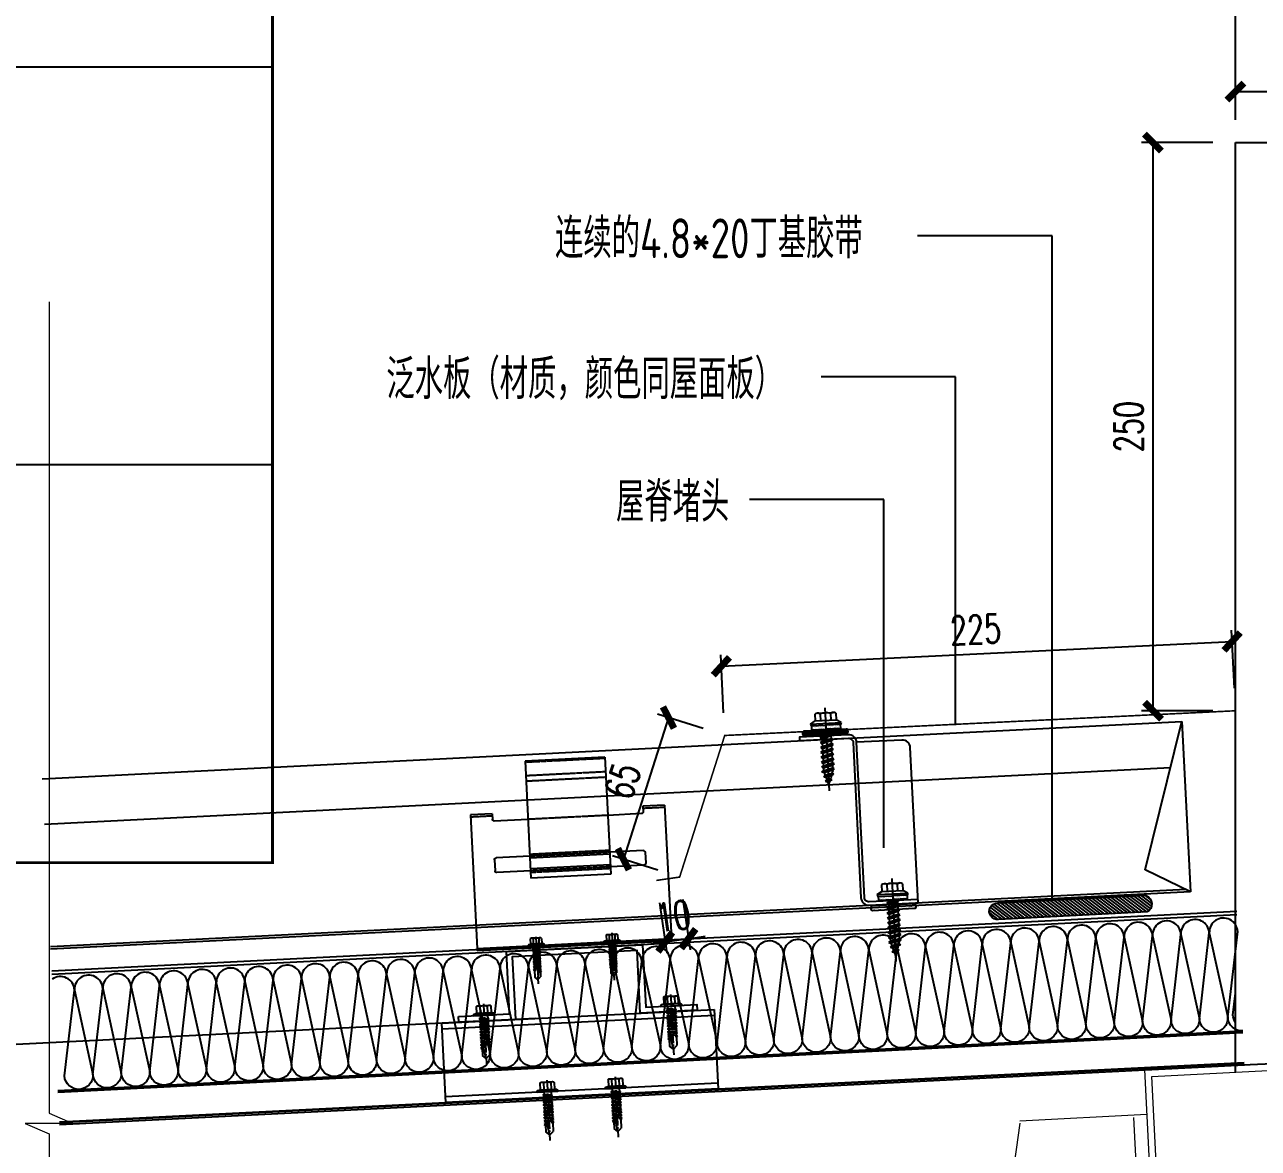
# Model space of a CAD drawing. Extents: x -599358 to 2865263, y -1062760 to 486533.
# Drawn here: x 126406 to 126949, y -727612 to -727118 of the extents above; entities that cross this region are included whole.
import ezdxf
from ezdxf.enums import TextEntityAlignment as Align

# ---------------------------------------------------------------- set-up
doc = ezdxf.new("R2010")
doc.units = 0
doc.linetypes.add('CENTER2', pattern=[28.575, 19.05, -3.175, 3.175, -3.175])
doc.linetypes.add('DASH', pattern=[0.35, 0.25, -0.1])
for name, color, linetype in [('0-cxFrame', 155, 'Continuous'), ('A-PUB_HATCH', 8, 'Continuous'), ('A-WINDOW', 140, 'Continuous'), ('ACCESSORY', 11, 'Continuous'), ('BWM', 8, 'Continuous'), ('DIM', 173, 'Continuous'), ('Frame', 255, 'Continuous'), ('PJ', 151, 'Continuous'), ('SEAMLOK75 - SHEET', 6, 'Continuous'), ('wm-不锈钢钉 螺栓', 213, 'Continuous'), ('WZ', 2, 'Continuous'), ('ZX', 1, 'CENTER2')]:
    doc.layers.add(name, color=color, linetype=linetype)
for name, color, linetype, lineweight in [('0-cxText', 131, 'Continuous', 25), ('S-dim', 81, 'Continuous', 0), ('屋面板', 6, 'Continuous', 13), ('文字标注引出线', 7, 'Continuous', 15), ('粗', 7, 'Continuous', 50), ('紧固件', 4, 'Continuous', 13)]:
    doc.layers.add(name, color=color, linetype=linetype, lineweight=lineweight)
doc.styles.add('cx_tuming', font='simhei.ttf')
doc.styles.add('cx_tuqian1', font='宋体.shx')
doc.styles.add('DHTEXT-1', font='romans.shx', dxfattribs={"width": 0.7, "bigfont": 'chinese.shx'})
doc.styles.add('jhz', font='TSSDENG.SHX', dxfattribs={"width": 0.75, "bigfont": 'TSSDCHN.SHX'})
doc.styles.add('黑体', font='simhei.ttf')
doc.dimstyles.new('ZN5', dxfattribs={"dimscale": 5, "dimtxt": 2.5, "dimasz": 1.5, "dimexe": 1, "dimexo": 2, "dimgap": 0.9, "dimtad": 1, "dimdec": 0, "dimdsep": 46, "dimtxsty": 'DHTEXT-1', "dimblk": 'ARCHTICK', "dimcen": 2.5, "dimclrd": 173, "dimclre": 173, "dimclrt": 7, "dimazin": 2, "dimtfac": 1, "dimtix": 1, "dimtmove": 2, "dimatfit": 3, "dimfxl": 0, "dimarcsym": 0})

# ---------------------------------------------------------------- blocks, each defined once
blk = doc.blocks.new('*X692')
at = {"color": 0}
for p, q in [((117.56, 205.94), (117.56, 205.94)), ((117.78, 207.05), (117.78, 207.05)), ((118, 206.39), (118, 206.39)), ((118.22, 205.72), (118.22, 205.72)), ((118.44, 206.83), (118.44, 206.83)), ((118.66, 206.17), (118.66, 206.17)), ((118.88, 207.27), (118.88, 207.27)), ((118.88, 205.5), (118.88, 205.5)), ((119.1, 206.61), (119.1, 206.61)), ((119.32, 205.94), (119.32, 205.94)), ((119.55, 207.05), (119.55, 207.05)), ((119.77, 206.39), (119.77, 206.39)), ((119.99, 205.72), (119.99, 205.72)), ((120.21, 206.83), (120.21, 206.83)), ((120.43, 206.17), (120.43, 206.17)), ((120.65, 207.27), (120.65, 207.27)), ((120.65, 205.5), (120.65, 205.5)), ((120.87, 206.61), (120.87, 206.61)), ((121.09, 205.94), (121.09, 205.94)), ((121.31, 207.05), (121.31, 207.05)), ((121.53, 206.39), (121.53, 206.39)), ((121.75, 205.72), (121.75, 205.72)), ((121.98, 206.83), (121.98, 206.83)), ((122.2, 206.17), (122.2, 206.17)), ((122.42, 207.27), (122.42, 207.27)), ((122.42, 205.5), (122.42, 205.5)), ((122.64, 206.61), (122.64, 206.61)), ((122.86, 205.94), (122.86, 205.94)), ((123.08, 207.05), (123.08, 207.05)), ((123.3, 206.39), (123.3, 206.39)), ((123.52, 205.72), (123.52, 205.72)), ((123.74, 206.83), (123.74, 206.83)), ((123.96, 206.17), (123.96, 206.17)), ((124.19, 207.27), (124.19, 207.27)), ((124.19, 205.5), (124.19, 205.5)), ((124.41, 206.61), (124.41, 206.61)), ((124.63, 205.94), (124.63, 205.94)), ((124.85, 207.05), (124.85, 207.05)), ((125.07, 206.39), (125.07, 206.39)), ((125.29, 205.72), (125.29, 205.72)), ((125.51, 206.83), (125.51, 206.83)), ((125.73, 206.17), (125.73, 206.17)), ((125.95, 207.27), (125.95, 207.27)), ((125.95, 205.5), (125.95, 205.5)), ((126.17, 206.61), (126.17, 206.61)), ((126.4, 205.94), (126.4, 205.94)), ((126.62, 207.05), (126.62, 207.05)), ((126.84, 206.39), (126.84, 206.39)), ((127.06, 205.72), (127.06, 205.72)), ((127.28, 206.83), (127.28, 206.83)), ((127.5, 206.17), (127.5, 206.17)), ((127.72, 207.27), (127.72, 207.27)), ((127.72, 205.5), (127.72, 205.5)), ((127.94, 206.61), (127.94, 206.61)), ((128.16, 205.94), (128.16, 205.94)), ((128.38, 207.05), (128.38, 207.05)), ((128.61, 206.39), (128.61, 206.39)), ((128.83, 205.72), (128.83, 205.72)), ((129.05, 206.83), (129.05, 206.83)), ((129.27, 206.17), (129.27, 206.17)), ((129.49, 207.27), (129.49, 207.27)), ((129.49, 205.5), (129.49, 205.5)), ((129.71, 206.61), (129.71, 206.61)), ((129.93, 205.94), (129.93, 205.94)), ((130.15, 207.05), (130.15, 207.05)), ((130.37, 206.39), (130.37, 206.39)), ((130.59, 205.72), (130.59, 205.72)), ((130.81, 206.83), (130.81, 206.83)), ((131.04, 206.17), (131.04, 206.17)), ((131.26, 207.27), (131.26, 207.27)), ((131.26, 205.5), (131.26, 205.5)), ((131.48, 206.61), (131.48, 206.61)), ((131.7, 205.94), (131.7, 205.94)), ((131.92, 207.05), (131.92, 207.05)), ((132.14, 206.39), (132.14, 206.39)), ((132.36, 205.72), (132.36, 205.72))]:
    blk.add_line(p, q, dxfattribs=at)
blk = doc.blocks.new('不锈钢自攻钉')
at = {"layer": 'wm-不锈钢钉 螺栓'}
for p, q in [((1054.51, 690.65), (1054.51, 654.14)), ((1047.75, 683.88), (1049.86, 685.15)), ((1049.86, 688.09), (1049.86, 685.15)), ((1049.86, 685.15), (1059.17, 685.15)), ((1051.02, 688.53), (1058, 688.53)), ((1052.19, 688.09), (1052.19, 685.15)), ((1056.84, 688.09), (1056.84, 685.15)), ((1059.17, 688.09), (1059.17, 685.15)), ((1061.28, 683.88), (1059.17, 685.15)), ((1047.75, 683.88), (1061.28, 683.88)), ((1047.75, 683.88), (1048.06, 683.03)), ((1048.06, 683.03), (1054.51, 683.03)), ((1048.17, 683.03), (1048.17, 681.34)), ((1048.17, 681.34), (1054.51, 681.34)), ((1057.26, 680.89), (1051.76, 679.82)), ((1051.76, 679.82), (1052.53, 680.27)), ((1051.76, 679.82), (1052.53, 679.37)), ((1057.26, 678.75), (1051.76, 677.67)), ((1052.53, 680.27), (1056.5, 681.34)), ((1052.53, 681.34), (1052.53, 680.27)), ((1052.53, 679.37), (1056.5, 680.45)), ((1052.53, 679.37), (1052.53, 678.12)), ((1052.53, 678.12), (1056.5, 679.19)), ((1060.97, 683.03), (1054.51, 683.03)), ((1060.86, 681.34), (1054.51, 681.34)), ((1057.26, 680.89), (1056.5, 681.34)), ((1057.26, 680.89), (1056.5, 680.45)), ((1056.5, 680.45), (1056.5, 679.19)), ((1057.26, 678.75), (1056.5, 679.19)), ((1057.26, 678.75), (1056.5, 678.3)), ((1060.86, 683.03), (1060.86, 681.34)), ((1061.28, 683.88), (1060.97, 683.03)), ((1051.76, 677.67), (1052.53, 678.12)), ((1051.76, 677.67), (1052.53, 677.22)), ((1057.26, 676.6), (1051.76, 675.52)), ((1051.76, 675.52), (1052.53, 675.97)), ((1051.76, 675.52), (1052.53, 675.08)), ((1057.26, 674.45), (1051.76, 673.37)), ((1051.76, 673.37), (1052.53, 673.82)), ((1051.76, 673.37), (1052.53, 672.93)), ((1052.53, 677.22), (1056.5, 678.3)), ((1052.53, 677.22), (1052.53, 675.97)), ((1052.53, 675.97), (1056.5, 677.04)), ((1052.53, 675.08), (1056.5, 676.15)), ((1052.53, 675.08), (1052.53, 673.82)), ((1052.53, 673.82), (1056.5, 674.89)), ((1052.53, 672.93), (1056.5, 674)), ((1056.5, 678.3), (1056.5, 677.04)), ((1056.5, 678.3), (1056.5, 677.04)), ((1057.26, 676.6), (1056.5, 677.04)), ((1057.26, 676.6), (1056.5, 676.15)), ((1056.5, 676.15), (1056.5, 674.89)), ((1056.5, 676.15), (1056.5, 674.89)), ((1057.26, 674.45), (1056.5, 674.89)), ((1057.26, 674.45), (1056.5, 674)), ((1056.5, 674), (1056.5, 672.74)), ((1056.5, 674), (1056.5, 672.74)), ((1057.26, 672.3), (1051.76, 671.22)), ((1051.76, 671.22), (1052.53, 671.67)), ((1051.76, 671.22), (1052.53, 670.78)), ((1057.26, 670.15), (1051.76, 669.07)), ((1051.76, 669.07), (1052.53, 669.52)), ((1051.76, 669.07), (1052.53, 668.63)), ((1057.26, 668), (1051.76, 666.92)), ((1052.53, 672.93), (1052.53, 671.67)), ((1052.53, 671.67), (1056.5, 672.74)), ((1052.53, 670.78), (1056.5, 671.85)), ((1052.53, 670.78), (1052.53, 669.52)), ((1052.53, 669.52), (1056.5, 670.59)), ((1052.53, 668.63), (1056.5, 669.7)), ((1052.53, 668.63), (1052.53, 667.37)), ((1052.53, 667.37), (1056.5, 668.45)), ((1057.26, 672.3), (1056.5, 672.74)), ((1057.26, 672.3), (1056.5, 671.85)), ((1056.5, 671.85), (1056.5, 670.59)), ((1056.5, 671.85), (1056.5, 670.59)), ((1057.26, 670.15), (1056.5, 670.59)), ((1057.26, 670.15), (1056.5, 669.7)), ((1056.5, 669.7), (1056.5, 668.45)), ((1056.5, 669.7), (1056.5, 668.45)), ((1057.26, 668), (1056.5, 668.45)), ((1057.26, 668), (1056.5, 667.55)), ((1051.76, 666.92), (1052.53, 667.37)), ((1051.76, 666.92), (1052.53, 666.48)), ((1057.26, 665.85), (1051.76, 664.78)), ((1051.76, 664.78), (1052.53, 665.22)), ((1051.76, 664.78), (1052.53, 664.33)), ((1057.26, 663.7), (1051.76, 662.63)), ((1051.76, 662.63), (1052.53, 663.07)), ((1051.76, 662.63), (1052.7, 662.23)), ((1052.53, 666.48), (1056.5, 667.55)), ((1052.53, 666.48), (1052.53, 665.22)), ((1052.53, 665.22), (1056.5, 666.3)), ((1052.53, 664.33), (1056.5, 665.4)), ((1052.53, 664.33), (1052.53, 663.07)), ((1052.53, 663.07), (1056.5, 664.15)), ((1052.7, 662.23), (1056.5, 663.25)), ((1056.21, 661.84), (1056.5, 662.75)), ((1056.5, 667.55), (1056.5, 666.3)), ((1056.5, 667.55), (1056.5, 666.3)), ((1057.26, 665.85), (1056.5, 666.3)), ((1057.26, 665.85), (1056.5, 665.4)), ((1056.5, 665.4), (1056.5, 664.15)), ((1056.5, 665.4), (1056.5, 664.15)), ((1057.26, 663.7), (1056.5, 664.15)), ((1057.26, 663.7), (1056.5, 663.25)), ((1056.5, 663.25), (1056.5, 662.75)), ((1056.5, 663.25), (1056.5, 662.75)), ((1056.85, 661.36), (1052.47, 660.47)), ((1052.47, 660.47), (1053.09, 661)), ((1052.47, 660.47), (1053.36, 660.18)), ((1052.7, 662.23), (1053.09, 661)), ((1053.09, 661), (1056.21, 661.84)), ((1054.76, 661.45), (1053.09, 661)), ((1056.01, 659.01), (1053.13, 658.42)), ((1053.13, 658.42), (1053.76, 658.95)), ((1053.13, 658.42), (1054.03, 658.13)), ((1053.36, 660.18), (1055.11, 660.65)), ((1053.36, 660.18), (1053.6, 659.44)), ((1053.6, 659.44), (1053.76, 658.95)), ((1054.76, 659.22), (1053.76, 658.95)), ((1053.83, 658.97), (1055.42, 659.4)), ((1054.03, 658.13), (1054.1, 658.15)), ((1054.03, 658.13), (1054.51, 656.63)), ((1054.1, 658.15), (1055.11, 658.43)), ((1054.51, 656.63), (1055.1, 658.42)), ((1054.76, 661.45), (1056.21, 661.84)), ((1054.76, 659.22), (1055.42, 659.4)), ((1056.01, 659.01), (1055.1, 658.42)), ((1055.11, 660.65), (1055.89, 660.86)), ((1055.42, 659.4), (1055.6, 659.98)), ((1055.42, 659.4), (1056.01, 659.01)), ((1055.89, 660.86), (1055.6, 659.98)), ((1056.85, 661.36), (1055.89, 660.86)), ((1056.21, 661.84), (1056.85, 661.36))]:
    blk.add_line(p, q, dxfattribs=at)
for centre, radius, start, end in [((1051.02, 686.78), 1.75, 48.3968, 131.6032), ((1054.51, 682.19), 6.35, 68.4898, 111.5102), ((1058, 686.78), 1.75, 48.3968, 131.6032)]:
    blk.add_arc(centre, radius, start, end, dxfattribs=at)
for points in [[(1057.26, 680.89), (1056.5, 680.45), (1054.51, 680.36), (1054.51, 679.91)], [(1057.26, 678.75), (1056.5, 678.3), (1054.51, 678.21), (1054.51, 677.76)], [(1057.26, 676.6), (1056.5, 676.15), (1054.51, 676.06), (1054.51, 675.61)], [(1057.26, 674.45), (1056.5, 674), (1054.51, 673.91), (1054.51, 673.46)], [(1057.26, 672.3), (1056.5, 671.85), (1054.51, 671.76), (1054.51, 671.31)], [(1057.26, 670.15), (1056.5, 669.7), (1054.51, 669.61), (1054.51, 669.16)], [(1057.26, 668), (1056.5, 667.55), (1054.51, 667.46), (1054.51, 667.02)], [(1057.26, 665.85), (1056.5, 665.4), (1054.51, 665.31), (1054.51, 664.87)], [(1057.26, 663.7), (1056.5, 663.25), (1054.51, 663.16), (1054.51, 662.72)], [(1056.85, 661.36), (1055.89, 660.86), (1054.51, 660.89), (1054.51, 660.49)], [(1056.01, 659.01), (1055.1, 658.42), (1054.51, 658.7), (1054.51, 658.26)]]:
    blk.add_solid(points, dxfattribs=at)
at = {"layer": 'wm-不锈钢钉 螺栓', "xscale": 0.8461538461524469, "yscale": 0.8461538461524469, "zscale": 0.8461538461524469}
blk.add_blockref('*X692', (948.75, 507.52), dxfattribs=at)
blk = doc.blocks.new('dddtttt')
h = blk.add_hatch()
h.set_pattern_fill('DOTS', color=256, scale=0.25, angle=-1.0757, style=0)
h.set_pattern_definition([(174.28895835, (-51705.5022, 4347.26674), (-0.157958908, 0.4146518906), [0, -0.396875])])
edge = h.paths.add_edge_path()
edge.add_line((87722.12, 17077.37), (87740.59, 17078.29))
edge.add_arc((87740.55, 17079.04), 0.75, 272.8624, 362.8624)
edge.add_line((87741.3, 17079.08), (87741.28, 17079.57))
edge.add_arc((87740.53, 17079.54), 0.75, 2.8624, 92.8624)
edge.add_line((87740.49, 17080.29), (87722.02, 17079.36))
edge.add_arc((87722.05, 17078.61), 0.75, 92.8624, 182.8624)
edge.add_line((87721.3, 17078.58), (87721.33, 17078.08))
edge.add_arc((87722.08, 17078.11), 0.75, 182.8624, 272.8624)
h = blk.add_hatch()
h.set_pattern_fill('DOTS', color=256, scale=0.25, angle=-1.0757, style=0)
h.set_pattern_definition([(174.28895835, (-51737.76452, 4272.00854), (-0.157958908, 0.4146518906), [0, -0.396875])])
edge = h.paths.add_edge_path()
edge.add_line((87752.09, 17000.56), (87770.57, 17001.48))
edge.add_arc((87770.53, 17002.23), 0.75, 272.8624, 362.8624)
edge.add_line((87771.28, 17002.27), (87771.26, 17002.77))
edge.add_arc((87770.51, 17002.73), 0.75, 2.8624, 92.8624)
edge.add_line((87770.47, 17003.48), (87751.99, 17002.56))
edge.add_arc((87752.03, 17001.81), 0.75, 92.8624, 182.8624)
edge.add_line((87751.28, 17001.77), (87751.31, 17001.27))
edge.add_arc((87752.05, 17001.31), 0.75, 182.8624, 272.8624)
at = {"elevation": 1.93}
for points in [[(87722.12, 17077.37), (87740.59, 17078.29, 0.414214), (87741.3, 17079.08), (87741.28, 17079.57, 0.414214), (87740.49, 17080.29), (87722.02, 17079.36, 0.414214), (87721.3, 17078.58), (87721.33, 17078.08, 0.414214)], [(87752.09, 17000.56), (87770.57, 17001.48, 0.414214), (87771.28, 17002.27), (87771.26, 17002.77, 0.414214), (87770.47, 17003.48), (87751.99, 17002.56, 0.414214), (87751.28, 17001.77), (87751.31, 17001.27, 0.414214)]]:
    blk.add_lwpolyline(points, format="xyb", close=True, dxfattribs=at)
blk.add_lwpolyline([(87772.04, 17005.39), (87750.57, 17004.32, -0.414214), (87748.47, 17006.21), (87745.06, 17074.5, 0.414214), (87741.39, 17077.82), (87719.92, 17076.75), (87719.99, 17075.25), (87741.46, 17076.32, -0.414214), (87743.56, 17074.43), (87746.97, 17006.14, 0.414214), (87750.65, 17002.82), (87772.12, 17003.89), (87772.12, 17003.89), (87768.7, 17072.18, 0.414214), (87765.03, 17075.5), (87745.06, 17074.5)], format="xyb", dxfattribs=at)
at = {"layer": 'wm-不锈钢钉 螺栓', "rotation": 2.850368667976888}
for p in [(86712.31, 16347.4, -598.2), (86741.66, 16272.36, 1.93)]:
    blk.add_blockref('不锈钢自攻钉', p, dxfattribs=at)
blk = doc.blocks.new('_ArchTick')
at = {"color": 0, "linetype": 'ByBlock', "const_width": 0.4}
blk.add_lwpolyline([(-0.5, -0.5), (0.5, 0.5)], dxfattribs=at)
blk = doc.blocks.new('*D1803')
at = {"layer": 'Defpoints', "color": 0, "ltscale": 50, "transparency": 16777216}
for p in [(126937.22, -727389.38), (126938.69, -727419.85, -1.9), (126713.95, -727430.72, -1.9)]:
    blk.add_point(p, dxfattribs=at)
at = {"layer": 'DIM', "color": 173, "linetype": 'ByBlock', "lineweight": -2, "ltscale": 50, "transparency": 16777216}
for p, q in [((126938.21, -727409.86), (126936.98, -727384.38)), ((126712.48, -727400.25), (126937.22, -727389.38)), ((126713.47, -727420.73), (126712.24, -727395.25))]:
    blk.add_line(p, q, dxfattribs=at)
at = {"layer": 'DIM', "color": 173, "lineweight": -2, "ltscale": 50, "transparency": 16777216, "xscale": 7.5, "yscale": 7.5, "zscale": 7.5}
for p, rotation in [((126937.22, -727389.38), 2.769297039468826), ((126712.48, -727400.25), 182.7692970394689)]:
    blk.add_blockref('_ArchTick', p, dxfattribs=dict(at, rotation=rotation))
at = {"layer": 'DIM', "color": 7, "ltscale": 50, "transparency": 16777216, "insert": (126824.33, -727384.08), "char_height": 12.5, "attachment_point": 5, "rotation": 2.7693, "style": 'DHTEXT-1'}
blk.add_mtext('225', dxfattribs=at)
blk = doc.blocks.new('*D1804')
at = {"layer": 'Defpoints', "color": 0, "ltscale": 50, "transparency": 16777216}
for p in [(126713.95, -727430.72, -1.9), (126669.36, -727485.14), (126694.11, -727493.02, -1.9)]:
    blk.add_point(p, dxfattribs=at)
at = {"layer": 'DIM', "color": 173, "linetype": 'ByBlock', "lineweight": -2, "ltscale": 50, "transparency": 16777216}
for p, q in [((126689.21, -727422.84), (126669.36, -727485.14)), ((126704.43, -727427.68), (126684.44, -727421.32)), ((126684.58, -727489.99), (126664.6, -727483.62))]:
    blk.add_line(p, q, dxfattribs=at)
at = {"layer": 'DIM', "color": 173, "lineweight": -2, "ltscale": 50, "transparency": 16777216, "xscale": 7.5, "yscale": 7.5, "zscale": 7.5}
for p, rotation in [((126689.21, -727422.84), 72.33166776111543), ((126669.36, -727485.14), 252.3316677611154)]:
    blk.add_blockref('_ArchTick', p, dxfattribs=dict(at, rotation=rotation))
at = {"layer": 'DIM', "color": 7, "ltscale": 50, "transparency": 16777216, "insert": (126669.04, -727450.73), "char_height": 12.5, "attachment_point": 5, "rotation": 72.3317, "style": 'DHTEXT-1'}
blk.add_mtext('65', dxfattribs=at)
blk = doc.blocks.new('*D1805')
at = {"layer": 'Defpoints', "color": 0, "ltscale": 50, "transparency": 16777216}
for p in [(126683.89, -727494.49, -1.9), (126694.11, -727493.02, -1.9), (126687.77, -727521.59)]:
    blk.add_point(p, dxfattribs=at)
at = {"layer": 'DIM', "color": 173, "linetype": 'ByBlock', "lineweight": -2, "ltscale": 50, "transparency": 16777216}
for p, q in [((126685.31, -727504.39), (126688.48, -727526.54)), ((126695.53, -727502.92), (126698.7, -727525.07)), ((126687.77, -727521.59), (126680.35, -727522.65)), ((126697.99, -727520.12), (126687.77, -727521.59)), ((126697.99, -727520.12), (126705.42, -727519.06))]:
    blk.add_line(p, q, dxfattribs=at)
at = {"layer": 'DIM', "color": 173, "lineweight": -2, "ltscale": 50, "transparency": 16777216, "xscale": 7.5, "yscale": 7.5, "zscale": 7.5}
for p, rotation in [((126687.77, -727521.59), 8.160961480116546), ((126697.99, -727520.12), 188.1609614801166)]:
    blk.add_blockref('_ArchTick', p, dxfattribs=dict(at, rotation=rotation))
at = {"layer": 'DIM', "color": 7, "ltscale": 50, "transparency": 16777216, "insert": (126691.36, -727510.21), "char_height": 12.5, "attachment_point": 5, "rotation": 8.161, "style": 'DHTEXT-1'}
blk.add_mtext('10', dxfattribs=at)
blk = doc.blocks.new('*D1806')
at = {"layer": 'Defpoints', "color": 0, "ltscale": 50, "transparency": 16777216}
for p in [(126902.42, -727169.85), (126938.69, -727169.85, -1.9), (126938.69, -727419.85, -1.9)]:
    blk.add_point(p, dxfattribs=at)
at = {"layer": 'DIM', "color": 173, "linetype": 'ByBlock', "lineweight": -2, "ltscale": 50, "transparency": 16777216}
for p, q in [((126928.69, -727169.85), (126897.42, -727169.85)), ((126902.42, -727419.85), (126902.42, -727169.85)), ((126928.69, -727419.85), (126897.42, -727419.85))]:
    blk.add_line(p, q, dxfattribs=at)
at = {"layer": 'DIM', "color": 173, "lineweight": -2, "ltscale": 50, "transparency": 16777216, "xscale": 7.5, "yscale": 7.5, "zscale": 7.5}
for p, rotation in [((126902.42, -727169.85), 90), ((126902.42, -727419.85), 270)]:
    blk.add_blockref('_ArchTick', p, dxfattribs=dict(at, rotation=rotation))
at = {"layer": 'DIM', "color": 7, "ltscale": 50, "transparency": 16777216, "insert": (126891.67, -727294.85), "char_height": 12.5, "attachment_point": 5, "rotation": 90, "style": 'DHTEXT-1'}
blk.add_mtext('250', dxfattribs=at)
blk = doc.blocks.new('38990')
h = blk.add_hatch()
h.set_pattern_fill('ANSI31', color=256, scale=0.34, angle=-4.9986, style=0)
h.set_pattern_definition([(40.0013865, (1380503.2507, -35356.2821), (-0.693909236, 0.826928184), [])])
edge = h.paths.add_edge_path()
edge.add_arc((1405618.25, -61328.56), 3.6, 270.5816, 449.6218)
edge.add_line((1405618.27, -61324.96), (1405552.73, -61324.94))
edge.add_arc((1405554.55, -61328.54), 4.04, 116.9061, 243.2973)
edge.add_line((1405552.74, -61332.14), (1405618.28, -61332.16))
at = {"layer": 'A-PUB_HATCH', "color": 7}
for p, q in [((1405552.76, -61324.94, 39226584.3), (1405618.27, -61324.96, 39226584.3)), ((1405552.75, -61332.14, 39226584.3), (1405618.27, -61332.16, 39226584.3))]:
    blk.add_line(p, q, dxfattribs=at)
at = {"layer": 'Frame'}
for centre, radius, start, end in [((1405554.51, -61328.54, 39226584.3), 4.01, 115.9713, 243.9922), ((1405618.48, -61328.56, 39226584.3), 3.61, 266.5513, 93.4122)]:
    blk.add_arc(centre, radius, start, end, dxfattribs=at)
blk = doc.blocks.new('*D1848')
at = {"layer": 'Defpoints', "color": 0, "ltscale": 50, "transparency": 16777216}
for p in [(126409.02, -727602.48), (126366.98, -727604.59), (126423.09, -727882.12)]:
    blk.add_point(p, dxfattribs=at)
at = {"layer": 'DIM', "color": 173, "linetype": 'ByBlock', "lineweight": -2, "ltscale": 50, "transparency": 16777216}
for p, q in [((126399.03, -727602.98), (126361.98, -727604.84)), ((126381.05, -727884.24), (126366.98, -727604.59)), ((126413.1, -727882.63), (126376.05, -727884.49))]:
    blk.add_line(p, q, dxfattribs=at)
at = {"layer": 'DIM', "color": 173, "lineweight": -2, "ltscale": 50, "transparency": 16777216, "xscale": 7.499999999999999, "yscale": 7.499999999999999, "zscale": 7.499999999999999}
for p, rotation in [((126366.98, -727604.59), 92.88037755282495), ((126381.05, -727884.24), 272.8803775528249)]:
    blk.add_blockref('_ArchTick', p, dxfattribs=dict(at, rotation=rotation))
at = {"layer": 'DIM', "color": 7, "ltscale": 50, "transparency": 16777216, "insert": (126384.75, -727743.88), "char_height": 12.5, "attachment_point": 5, "rotation": 272.8804, "style": 'DHTEXT-1'}
blk.add_mtext('280', dxfattribs=at)
blk = doc.blocks.new('*D1849')
at = {"layer": 'Defpoints', "color": 0, "ltscale": 50, "transparency": 16777216}
for p in [(126640.64, -727554.68), (126365.16, -727568.54), (126409.02, -727602.48)]:
    blk.add_point(p, dxfattribs=at)
at = {"layer": 'DIM', "color": 173, "linetype": 'ByBlock', "lineweight": -2, "ltscale": 50, "transparency": 16777216}
for p, q in [((126630.65, -727555.18), (126360.17, -727568.79)), ((126366.98, -727604.59), (126365.16, -727568.54)), ((126399.03, -727602.98), (126361.98, -727604.84))]:
    blk.add_line(p, q, dxfattribs=at)
at = {"layer": 'DIM', "color": 173, "lineweight": -2, "ltscale": 50, "transparency": 16777216, "xscale": 7.5, "yscale": 7.5, "zscale": 7.5}
for p, rotation in [((126365.16, -727568.54), 92.88037755283716), ((126366.98, -727604.59), 272.8803775528372)]:
    blk.add_blockref('_ArchTick', p, dxfattribs=dict(at, rotation=rotation))
at = {"layer": 'DIM', "color": 7, "ltscale": 50, "transparency": 16777216, "insert": (126376.8, -727586.03), "char_height": 12.5, "attachment_point": 5, "rotation": 272.8804, "style": 'DHTEXT-1'}
blk.add_mtext('35', dxfattribs=at)
blk = doc.blocks.new('*D1850')
at = {"layer": 'Defpoints', "color": 0, "ltscale": 50, "transparency": 16777216}
for p in [(126363.65, -727538.58), (126405.7, -727536.46), (126640.64, -727554.68)]:
    blk.add_point(p, dxfattribs=at)
at = {"layer": 'DIM', "color": 173, "linetype": 'ByBlock', "lineweight": -2, "ltscale": 50, "transparency": 16777216}
for p, q in [((126395.71, -727536.96), (126358.66, -727538.83)), ((126365.16, -727568.54), (126363.65, -727538.58)), ((126630.65, -727555.18), (126360.17, -727568.79))]:
    blk.add_line(p, q, dxfattribs=at)
at = {"layer": 'DIM', "color": 173, "lineweight": -2, "ltscale": 50, "transparency": 16777216, "xscale": 7.5, "yscale": 7.5, "zscale": 7.5}
for p, rotation in [((126363.65, -727538.58), 92.88037755283716), ((126365.16, -727568.54), 272.8803775528372)]:
    blk.add_blockref('_ArchTick', p, dxfattribs=dict(at, rotation=rotation))
at = {"layer": 'DIM', "color": 7, "ltscale": 50, "transparency": 16777216, "insert": (126375.14, -727553.02), "char_height": 12.5, "attachment_point": 5, "rotation": 272.8804, "style": 'DHTEXT-1'}
blk.add_mtext('30', dxfattribs=at)
blk = doc.blocks.new('*D1853')
at = {"layer": 'Defpoints', "color": 0, "ltscale": 50, "transparency": 16777216}
for p in [(126401.37, -727450.4, 0), (126326.19, -727454.18), (126426.61, -727952.03)]:
    blk.add_point(p, dxfattribs=at)
at = {"layer": 'DIM', "color": 173, "linetype": 'ByBlock', "lineweight": -2, "ltscale": 50, "transparency": 16777216}
for p, q in [((126391.38, -727450.9), (126321.2, -727454.43)), ((126351.43, -727955.82), (126326.19, -727454.18)), ((126416.62, -727952.54), (126346.44, -727956.07))]:
    blk.add_line(p, q, dxfattribs=at)
at = {"layer": 'DIM', "color": 173, "lineweight": -2, "ltscale": 50, "transparency": 16777216, "xscale": 7.499999999999999, "yscale": 7.499999999999999, "zscale": 7.499999999999999}
for p, rotation in [((126326.19, -727454.18), 92.88037755282656), ((126351.43, -727955.82), 272.8803775528266)]:
    blk.add_blockref('_ArchTick', p, dxfattribs=dict(at, rotation=rotation))
at = {"layer": 'DIM', "color": 7, "ltscale": 50, "transparency": 16777216, "insert": (126349.55, -727704.46), "char_height": 12.5, "attachment_point": 5, "rotation": 272.8804, "style": 'DHTEXT-1'}
blk.add_mtext('495', dxfattribs=at)
blk = doc.blocks.new('34t65')
at = {"color": 2, "ltscale": 50}
for p, q in [((1430036.99, 238183.35), (1430156.99, 238183.35)), ((1430036.99, 238148.35), (1430036.99, 238183.35)), ((1430156.99, 238183.35), (1430156.99, 238148.35)), ((1430036.99, 238180.85), (1430156.99, 238180.85)), ((1430156.99, 238150.85), (1430036.99, 238150.85)), ((1430156.99, 238148.35), (1430036.99, 238148.35))]:
    blk.add_line(p, q, dxfattribs=at)
blk = doc.blocks.new('*U1726')
at = {"layer": 'PJ'}
for p, q in [((-4.4, 0.45), (-4.4, 0)), ((4.4, 0), (-4.4, 0)), ((-4.1, 0.75), (-3.1, 1)), ((4.1, 0.75), (-4.1, 0.75)), ((-3.1, 3.85), (-3.1, 1)), ((3.1, 1), (-3.1, 1)), ((2.33, 4.25), (-2.33, 4.25)), ((-2.04, 0.75), (-1.55, 1)), ((-1.55, 3.85), (-1.55, 1)), ((-1.55, 0), (-1.55, -1.59)), ((1.55, 3.85), (1.55, 1)), ((2.15, 0.75), (1.55, 1)), ((1.55, 0), (1.55, -1.09)), ((3.1, 3.85), (3.1, 1)), ((4.1, 0.75), (3.1, 1)), ((4.4, 0.45), (4.4, 0)), ((-2.11, -1.9), (2.11, -1.4)), ((-2.11, -1.9), (-1.55, -1.59)), ((-2.11, -1.9), (-1.55, -2.21)), ((-2.11, -3.3), (2.11, -2.8)), ((-2.11, -3.3), (-1.55, -2.99)), ((-2.11, -3.3), (-1.55, -3.61)), ((-2.11, -4.7), (2.11, -4.2)), ((-2.11, -4.7), (-1.55, -4.39)), ((-2.11, -4.7), (-1.55, -5.01)), ((-1.55, -1.59), (1.55, -1.09)), ((-1.55, -2.21), (1.55, -1.71)), ((-1.55, -2.21), (-1.55, -2.99)), ((-1.55, -2.99), (1.55, -2.49)), ((-1.55, -3.61), (1.55, -3.11)), ((-1.55, -3.61), (-1.55, -4.39)), ((-1.55, -4.39), (1.55, -3.89)), ((-1.55, -5.01), (1.55, -4.51)), ((-1.55, -5.01), (-1.55, -5.79)), ((-1.55, -5.79), (1.55, -5.29)), ((1.55, -0.31), (1.55, -1.09)), ((2.11, -1.4), (1.55, -1.09)), ((2.11, -1.4), (1.55, -1.71)), ((1.55, -1.71), (1.55, -2.49)), ((2.11, -2.8), (1.55, -2.49)), ((2.11, -2.8), (1.55, -3.11)), ((1.55, -3.11), (1.55, -3.89)), ((2.11, -4.2), (1.55, -3.89)), ((2.11, -4.2), (1.55, -4.51)), ((1.55, -4.51), (1.55, -5.29)), ((2.11, -5.6), (1.55, -5.29)), ((-2.11, -6.1), (2.11, -5.6)), ((-2.11, -6.1), (-1.55, -5.79)), ((-2.11, -6.1), (-1.55, -6.41)), ((-2.11, -7.5), (2.11, -7)), ((-2.11, -7.5), (-1.55, -7.19)), ((-2.11, -7.5), (-1.55, -7.81)), ((-2.11, -8.9), (2.11, -8.4)), ((-2.11, -8.9), (-1.55, -8.59)), ((-2.11, -8.9), (-1.55, -9.21)), ((-2.11, -10.3), (2.11, -9.8)), ((-2.11, -10.3), (-1.55, -9.99)), ((-2.11, -10.3), (-1.55, -10.61)), ((-1.55, -6.41), (1.55, -5.91)), ((-1.55, -6.41), (-1.55, -7.19)), ((-1.55, -7.19), (1.55, -6.69)), ((-1.55, -7.81), (1.55, -7.31)), ((-1.55, -7.81), (-1.55, -8.59)), ((-1.55, -8.59), (1.55, -8.09)), ((-1.55, -9.21), (1.55, -8.71)), ((-1.55, -9.21), (-1.55, -9.99)), ((-1.55, -9.99), (1.55, -9.49)), ((-1.55, -10.61), (1.55, -10.11)), ((2.11, -5.6), (1.55, -5.91)), ((1.55, -5.91), (1.55, -6.69)), ((2.11, -7), (1.55, -6.69)), ((2.11, -7), (1.55, -7.31)), ((1.55, -7.31), (1.55, -8.09)), ((2.11, -8.4), (1.55, -8.09)), ((2.11, -8.4), (1.55, -8.71)), ((1.55, -8.71), (1.55, -9.49)), ((2.11, -9.8), (1.55, -9.49)), ((2.11, -9.8), (1.55, -10.11)), ((1.55, -10.11), (1.55, -10.89)), ((-2.11, -11.7), (2.11, -11.2)), ((-2.11, -11.7), (-1.55, -11.39)), ((-2.11, -11.7), (-1.55, -12.01)), ((-2.11, -13.1), (-1.55, -12.79)), ((-2.11, -13.1), (-1.14, -12.98)), ((-2.11, -13.1), (-1.55, -13.41)), ((-1.55, -10.61), (-1.55, -11.39)), ((-1.55, -11.39), (1.55, -10.89)), ((-1.55, -12.01), (1.55, -11.51)), ((-1.55, -12.01), (-1.55, -12.79)), ((-1.55, -12.79), (-0.99, -12.69)), ((-1.55, -13.41), (-1.33, -13.37)), ((-1.55, -13.41), (-1.55, -17.2)), ((0.56, -12.44), (1.55, -12.29)), ((0.71, -12.75), (2.11, -12.6)), ((0.71, -13.03), (1.55, -12.91)), ((0.71, -13.81), (1.55, -13.69)), ((0.71, -14.15), (2.11, -14)), ((0.71, -14.43), (1.55, -14.31)), ((2.11, -11.2), (1.55, -10.89)), ((2.11, -11.2), (1.55, -11.51)), ((1.55, -11.51), (1.55, -12.29)), ((2.11, -12.6), (1.55, -12.29)), ((2.11, -12.6), (1.55, -12.91)), ((1.55, -12.91), (1.55, -13.69)), ((2.11, -14), (1.55, -13.69)), ((2.11, -14), (1.55, -14.31)), ((1.55, -14.31), (1.55, -17.2)), ((0, -18.6), (-1.55, -17.2)), ((0, -18.6), (1.55, -17.2))]:
    blk.add_line(p, q, dxfattribs=at)
blk.add_lwpolyline([(0, -18.6), (0.71, -14.43), (0.71, -12.7, 0.417657), (0.41, -12.4, 0.097062), (-0.99, -12.69), (-1.55, -13.8)], format="xyb", dxfattribs=at)
for centre, radius, start, end in [((-4.1, 0.45), 0.3, 90, 180), ((-2.33, 3.3), 0.951, 35.4009, 144.5991), ((0, 1.05), 3.2, 61.0594, 118.9406), ((2.33, 3.3), 0.951, 35.4009, 144.5991), ((4.1, 0.45), 0.3, 0, 90)]:
    blk.add_arc(centre, radius, start, end, dxfattribs=at)
at = {"layer": 'ZX', "ltscale": 0.2}
blk.add_line((0, 4.94), (0, -21.03), dxfattribs=at)
blk = doc.blocks.new('A$C2F3B4A73')
at = {"layer": '粗', "lineweight": -2}
for p, q in [((25.2, 101.06), (60.4, 101.06)), ((25.2, 101.06), (25.2, 49.64)), ((60.4, 101.06), (60.4, 49.64)), ((0, 78.7), (9.6, 78.7)), ((0, 78.7), (0, 19.8)), ((9.6, 78.7), (9.6, 76.3)), ((76, 78.7), (85.6, 78.7)), ((76, 78.7), (76, 76.3)), ((85.6, 78.7), (85.6, 19.8)), ((10.4, 75.5), (25.2, 75.5)), ((60.4, 75.5), (75.2, 75.5)), ((9.6, 58.44), (9.6, 53.64)), ((10.4, 59.24), (25.2, 59.24)), ((25.2, 58.44), (60.4, 58.44)), ((60.4, 59.24), (75.2, 59.24)), ((76, 58.44), (76, 53.64)), ((10.4, 52.84), (25.2, 52.84)), ((25.2, 53.64), (60.4, 53.64)), ((25.2, 49.64), (60.4, 49.64)), ((60.4, 52.84), (75.2, 52.84)), ((0, 19.8), (85.6, 19.8)), ((0, 18.84), (0, 19.8)), ((0, 18.84), (85.6, 18.84)), ((14.4, 19.8), (14.4, 18.84)), ((71.2, 19.8), (71.2, 18.84)), ((85.6, 19.8), (85.6, 18.84))]:
    blk.add_line(p, q, dxfattribs=at)
at = {"layer": '粗', "linetype": 'DASH', "lineweight": -2}
for p, q in [((25.2, 100.58), (60.4, 100.58)), ((25.2, 94.66), (60.4, 94.66)), ((25.2, 92.26), (60.4, 92.26)), ((0, 77.74), (9.6, 77.74)), ((76, 77.74), (85.6, 77.74)), ((25.2, 75.5), (60.4, 75.5)), ((25.2, 60.04), (60.4, 60.04)), ((25.2, 59.24), (60.4, 59.24)), ((25.2, 52.84), (60.4, 52.84)), ((25.2, 52.04), (60.4, 52.04)), ((16, 19.8), (16, 18.84)), ((21.6, 19.8), (21.6, 18.84)), ((29.6, 19.8), (29.6, 18.84)), ((35.2, 19.8), (35.2, 18.84)), ((50.4, 19.8), (50.4, 18.84)), ((56, 19.8), (56, 18.84)), ((64, 19.8), (64, 18.84)), ((69.6, 19.8), (69.6, 18.84))]:
    blk.add_line(p, q, dxfattribs=at)
at = {"layer": '粗', "lineweight": -2}
for centre, start, end in [((10.4, 76.3), 180, 270), ((75.2, 76.3), 270, 0), ((10.4, 58.44), 90, 180), ((75.2, 58.44), 0, 90), ((10.4, 53.64), 180, 270), ((75.2, 53.64), 270, 0)]:
    blk.add_arc(centre, 0.8, start, end, dxfattribs=at)
at = {"layer": '紧固件', "color": 2, "yscale": 0.8, "zscale": 0.8}
for p, xscale in [((26.06, 19.8), 0.8), ((59.54, 19.8), -0.8)]:
    blk.add_blockref('*U1726', p, dxfattribs=dict(at, xscale=xscale))
blk = doc.blocks.new('A$C51791418')
blk.add_blockref('A$C2F3B4A73', (-42.8, -15.84))
blk = doc.blocks.new('*D1855')
at = {"layer": 'Defpoints', "color": 0, "ltscale": 50, "transparency": 16777216}
for p in [(127828.69, -727100.83), (126938.69, -727169.85, 0), (127828.69, -727169.85, 0)]:
    blk.add_point(p, dxfattribs=at)
at = {"layer": 'DIM', "color": 173, "linetype": 'ByBlock', "lineweight": -2, "ltscale": 50, "transparency": 16777216}
for p, q in [((126938.69, -727159.85), (126938.69, -727095.83)), ((127828.69, -727159.85), (127828.69, -727095.83)), ((126938.69, -727100.83), (127828.69, -727100.83))]:
    blk.add_line(p, q, dxfattribs=at)
at = {"layer": 'DIM', "color": 173, "lineweight": -2, "ltscale": 50, "transparency": 16777216, "xscale": 7.5, "yscale": 7.5, "zscale": 7.5, "rotation": 180}
blk.add_blockref('_ArchTick', (126938.69, -727100.83), dxfattribs=at)
at = {"layer": 'DIM', "color": 173, "lineweight": -2, "ltscale": 50, "transparency": 16777216, "xscale": 7.5, "yscale": 7.5, "zscale": 7.5}
blk.add_blockref('_ArchTick', (127828.69, -727100.83), dxfattribs=at)
at = {"layer": 'DIM', "color": 7, "ltscale": 50, "transparency": 16777216, "insert": (127383.69, -727090.08), "char_height": 12.5, "attachment_point": 5, "style": 'DHTEXT-1'}
blk.add_mtext('2400', dxfattribs=at)
blk = doc.blocks.new('zjcx_lan_xinxi(Dragon)')
for p, q in [((7000, -13700), (0, -13700)), ((7000, -17200), (0, -17200))]:
    blk.add_line(p, q)
at = {"const_width": 25}
blk.add_lwpolyline([(0, -20700), (7000, -20700), (7000, 0), (0, 0)], close=True, dxfattribs=at)
for points in [[(0, -20700), (7000, -20700), (7000, -3200)], [(0, -20700), (7000, -20700)]]:
    blk.add_lwpolyline(points, dxfattribs=at)
blk = doc.blocks.new('T-信息(Dragon)')
at = {"layer": '0-cxFrame'}
blk.add_blockref('zjcx_lan_xinxi(Dragon)', (0, 0), dxfattribs=at)
blk = doc.blocks.new('TK22.A2 L(Dragon)')
at = {"layer": '0-cxFrame', "xscale": 0.01, "yscale": 0.01, "zscale": 0.01}
blk.add_blockref('T-信息(Dragon)', (-574, 410), dxfattribs=at)
at = {"style": '黑体', "flags": 4}
blk.add_attdef('图幅', text='', height=3.3, dxfattribs=at).set_placement((-40, 3), align=Align.RIGHT)
at = {"layer": '0-cxText', "flags": 4}
for tag, height, style, p in [('建设单位', 3.5, 'cx_tuming', (-45, 240)), ('项目名称', 3.5, 'cx_tuming', (-45, 210)), ('子项名称', 3.5, 'cx_tuming', (-45, 180)), ('工程编号', 3.3, 'cx_tuqian1', (-35, 165)), ('图名1', 3.5, 'cx_tuming', (-45, 87)), ('图名2', 3.5, 'cx_tuming', (-45, 79)), ('图名3', 3.5, 'cx_tuming', (-45, 71)), ('出图日期', 3.3, 'cx_tuqian1', (-39, 60)), ('专业', 3.3, 'cx_tuqian1', (-55, 52)), ('图号', 3.3, 'cx_tuqian1', (-55, 44)), ('版次', 3.3, 'cx_tuqian1', (-20, 44))]:
    blk.add_attdef(tag, text='', height=height, dxfattribs=dict(at, style=style)).set_placement(p, align=Align.MIDDLE)
at = {"layer": 'Defpoints', "color": 6, "flags": 4}
for tag, height, style, p in [('tufu', 3.3, '黑体', (-12, 12)), ('dwfname', 4, 'cx_tuqian1', (-80, 3))]:
    blk.add_attdef(tag, text='', height=height, dxfattribs=dict(at, style=style)).set_placement(p, align=Align.RIGHT)
blk = doc.blocks.new('*D2105')
at = {"layer": 'Defpoints', "color": 0, "ltscale": 50, "transparency": 16777216}
for p in [(126988.69, -727147.44), (126938.69, -727169.85, 0), (126988.69, -727169.85, 0)]:
    blk.add_point(p, dxfattribs=at)
at = {"layer": 'DIM', "color": 173, "linetype": 'ByBlock', "lineweight": -2, "ltscale": 50, "transparency": 16777216}
for p, q in [((126938.69, -727159.85), (126938.69, -727142.44)), ((126988.69, -727159.85), (126988.69, -727142.44)), ((126938.69, -727147.44), (126988.69, -727147.44))]:
    blk.add_line(p, q, dxfattribs=at)
at = {"layer": 'DIM', "color": 173, "lineweight": -2, "ltscale": 50, "transparency": 16777216, "xscale": 7.5, "yscale": 7.5, "zscale": 7.5, "rotation": 180}
blk.add_blockref('_ArchTick', (126938.69, -727147.44), dxfattribs=at)
at = {"layer": 'DIM', "color": 173, "lineweight": -2, "ltscale": 50, "transparency": 16777216, "xscale": 7.5, "yscale": 7.5, "zscale": 7.5}
blk.add_blockref('_ArchTick', (126988.69, -727147.44), dxfattribs=at)
at = {"layer": 'DIM', "color": 7, "ltscale": 50, "transparency": 16777216, "insert": (126963.69, -727136.69), "char_height": 12.5, "attachment_point": 5, "style": 'DHTEXT-1'}
blk.add_mtext('50', dxfattribs=at)

msp = doc.modelspace()

# ---------------------------------------------------------------- linework, layer by layer
at = {"color": 1, "ltscale": 50}
for p, q in [((126939.23, -727508.11, 0), (126417.81, -727534.35, 0)), ((126939.3, -727509.61, 0), (126417.89, -727535.85, 0))]:
    msp.add_line(p, q, dxfattribs=at)
at = {"color": 8, "ltscale": 10}
msp.add_line((126938.69, -727575.83, 0), (127788.74, -727533.06, 0), dxfattribs=at)
at = {"color": 4, "ltscale": 50}
for p, q in [((126420.46, -727586.88, 0), (126941.87, -727560.65, 0)), ((126420.5, -727587.68, 0), (126941.91, -727561.45, 0)), ((126421.17, -727601.06, 0), (126942.58, -727574.83, 0)), ((126421.21, -727601.86, 0), (126942.62, -727575.63, 0))]:
    msp.add_line(p, q, dxfattribs=at)
at = {"color": 2, "ltscale": 50}
msp.add_line((126421.16, -727600.77, 0), (126942.57, -727574.53, 0), dxfattribs=at)
at = {"color": 2, "elevation": 0}
msp.add_lwpolyline([(126596.78, -727554.38), (126619.25, -727553.25), (126617.87, -727525.79), (126677.79, -727522.77), (126679.17, -727550.24), (126701.64, -727549.11), (126701.77, -727551.6), (126676.8, -727552.86), (126675.42, -727525.39), (126620.49, -727528.16), (126621.87, -727555.62), (126596.9, -727556.88)], close=True, dxfattribs=at)
at = {"layer": 'A-WINDOW', "ltscale": 10}
msp.add_line((126938.69, -727578.83, 0), (126938.69, -727169.85, 0), dxfattribs=at)
at = {"layer": 'A-WINDOW', "ltscale": 10, "elevation": -1.9}
msp.add_lwpolyline([(126938.69, -727169.85), (127346.35, -727169.85)], dxfattribs=at)
at = {"layer": 'BWM', "elevation": 0}
for points in [[(126941.87, -727560.65, -0.414214), (126935.31, -727554.72), (126939.67, -727516.97, 1), (126927.19, -727517.6), (126935.31, -727554.72, -1), (126922.83, -727555.35), (126927.19, -727517.6, 1), (126914.7, -727518.23), (126922.83, -727555.35, -1), (126910.35, -727555.98), (126914.7, -727518.23, 1), (126902.22, -727518.85), (126910.35, -727555.98, -1), (126897.86, -727556.6), (126902.22, -727518.85, 1), (126889.73, -727519.48), (126897.86, -727556.6, -1), (126885.38, -727557.23), (126889.73, -727519.48, 1), (126877.25, -727520.11), (126885.38, -727557.23, -1), (126872.89, -727557.86), (126877.25, -727520.11, 1), (126864.76, -727520.74), (126872.89, -727557.86, -1), (126860.41, -727558.49), (126864.76, -727520.74, 1), (126852.28, -727521.37), (126860.41, -727558.49, -1), (126847.93, -727559.12), (126852.28, -727521.37, 1), (126839.8, -727522), (126847.93, -727559.12, -1), (126835.44, -727559.75), (126839.8, -727522, 1), (126827.31, -727522.62), (126835.44, -727559.75, -1), (126822.96, -727560.37), (126827.31, -727522.62, 1), (126814.83, -727523.25), (126822.96, -727560.37, -1), (126810.47, -727561), (126814.83, -727523.25, 1), (126802.34, -727523.88), (126810.47, -727561, -1), (126797.99, -727561.63), (126802.34, -727523.88, 1), (126789.86, -727524.51), (126797.99, -727561.63, -1), (126785.5, -727562.26), (126789.86, -727524.51, 1), (126777.38, -727525.14), (126785.5, -727562.26, -1), (126773.02, -727562.89), (126777.38, -727525.14, 1), (126764.89, -727525.76), (126773.02, -727562.89, -1), (126760.54, -727563.51), (126764.89, -727525.76, 1), (126752.41, -727526.39), (126760.54, -727563.51, -1), (126748.05, -727564.14), (126752.41, -727526.39, 1), (126739.92, -727527.02), (126748.05, -727564.14, -1), (126735.57, -727564.77), (126739.92, -727527.02, 1), (126727.44, -727527.65), (126735.57, -727564.77, -1), (126723.08, -727565.4), (126727.44, -727527.65, 1), (126714.95, -727528.28), (126723.08, -727565.4, -1), (126710.6, -727566.03), (126714.95, -727528.28, 1), (126702.47, -727528.91), (126710.6, -727566.03, -1), (126698.11, -727566.65), (126702.47, -727528.91, 1), (126689.99, -727529.53), (126698.11, -727566.65, -1), (126685.63, -727567.28), (126689.99, -727529.53, 1), (126677.5, -727530.16), (126685.63, -727567.28, -1), (126673.15, -727567.91), (126677.5, -727530.16, 1), (126665.02, -727530.79), (126673.15, -727567.91, -1), (126660.66, -727568.54), (126665.02, -727530.79, 1), (126652.53, -727531.42), (126660.66, -727568.54, -1), (126648.18, -727569.17), (126652.53, -727531.42, 1), (126640.05, -727532.05), (126648.18, -727569.17, -1), (126635.69, -727569.8), (126640.05, -727532.05, 1), (126627.57, -727532.67), (126635.69, -727569.8, -1), (126623.21, -727570.42), (126627.57, -727532.67, 1), (126615.08, -727533.3), (126623.21, -727570.42, -1), (126610.73, -727571.05), (126615.08, -727533.3, 1), (126602.6, -727533.93), (126610.73, -727571.05, -1), (126598.24, -727571.68), (126602.6, -727533.93, 1), (126590.11, -727534.56), (126598.24, -727571.68, -1), (126585.76, -727572.31), (126590.11, -727534.56, 1), (126577.63, -727535.19), (126585.76, -727572.31, -1), (126573.27, -727572.94), (126577.63, -727535.19, 1), (126565.14, -727535.81), (126573.27, -727572.94, -1), (126560.79, -727573.56), (126565.14, -727535.81, 1), (126552.66, -727536.44), (126560.79, -727573.56, -1), (126548.3, -727574.19), (126552.66, -727536.44, 1), (126540.18, -727537.07), (126548.3, -727574.19, -1), (126535.82, -727574.82), (126540.18, -727537.07, 1), (126527.69, -727537.7), (126535.82, -727574.82, -1), (126523.34, -727575.45), (126527.69, -727537.7, 1), (126515.21, -727538.33), (126523.34, -727575.45, -1), (126510.85, -727576.08), (126515.21, -727538.33, 1), (126502.72, -727538.96), (126510.85, -727576.08, -1), (126498.37, -727576.7), (126502.72, -727538.96, 1), (126490.24, -727539.58), (126498.37, -727576.7, -1), (126485.88, -727577.33), (126490.24, -727539.58, 1), (126477.75, -727540.21), (126485.88, -727577.33, -1), (126473.4, -727577.96), (126477.75, -727540.21, 1), (126465.27, -727540.84), (126473.4, -727577.96, -1), (126460.91, -727578.59), (126465.27, -727540.84, 1), (126452.79, -727541.47), (126460.91, -727578.59, -1), (126448.43, -727579.22), (126452.79, -727541.47, 1), (126440.3, -727542.1), (126448.43, -727579.22, -1), (126435.95, -727579.85), (126440.3, -727542.1, 1), (126427.82, -727542.72), (126435.95, -727579.85, -1), (126423.46, -727580.47), (126427.82, -727542.72, 0.589557), (126417.99, -727537.92, 0.589557)], [(126938.69, -727556.95, -0.139689), (126937.59, -727553.7), (126938.69, -727544.14)]]:
    msp.add_lwpolyline(points, format="xyb", dxfattribs=at)
at = {"layer": 'DIM', "ltscale": 10}
for p, q in [((126857.98, -727210.91, 1.9), (126798.8, -727210.91, 1.9)), ((126857.98, -727503.25, 1.9), (126857.98, -727210.91, 1.9)), ((126815.53, -727272.86, 1.9), (126756.35, -727272.86, 1.9)), ((126815.53, -727426.13, 1.9), (126815.53, -727272.86, 1.9)), ((126783.98, -727326.89, 1.9), (126724.81, -727326.89, 1.9)), ((126783.98, -727480.16, 1.9), (126783.98, -727326.89, 1.9))]:
    msp.add_line(p, q, dxfattribs=at)
at = {"layer": 'S-dim', "ltscale": 10}
for p, q in [((126843.8, -727600.2, 0), (126899.73, -727597.39, 0)), ((126893.79, -727598.79, 0), (126910.34, -727927.7, 0)), ((126843.85, -727601.3, 0), (126806.95, -727862.81, 0))]:
    msp.add_line(p, q, dxfattribs=at)
at = {"layer": 'S-dim', "color": 6, "ltscale": 10, "elevation": 0}
msp.add_lwpolyline([(126979.65, -727593.79), (126978.64, -727573.82), (126898.74, -727577.84), (126912.81, -727857.48), (126992.71, -727853.46), (126991.71, -727833.49), (126988.71, -727833.64), (126989.56, -727850.62), (126915.66, -727854.34), (126901.89, -727580.68), (126975.8, -727576.96), (126976.65, -727593.94)], close=True, dxfattribs=at)
at = {"layer": 'SEAMLOK75 - SHEET'}
for p, q in [((126413.56, -727449.78, 0), (126915.1, -727424.55, 0)), ((126898.99, -727489.88), (126915.1, -727424.55, 0)), ((126915.1, -727424.55, 0), (126918.86, -727499.46, 0)), ((126414.56, -727469.76, 0), (126910.1, -727444.83, 0)), ((126918.86, -727499.46, 0), (126898.99, -727489.88)), ((126916.98, -727498.55, 0), (126417.28, -727523.69, 0)), ((126918.86, -727499.46, 0), (126417.33, -727524.69, 0)), ((126938.74, -727498.46, 0), (126938.69, -727498.46, 0))]:
    msp.add_line(p, q, dxfattribs=at)
at = {"layer": '屋面板', "color": 2, "const_width": 0.7}
for points, elevation in [([(126938.69, -727169.85), (126938.69, -727419.85)], -1.9), ([(126988.69, -727169.85), (126938.69, -727169.85)], 0)]:
    msp.add_lwpolyline(points, close=True, dxfattribs=dict(at, elevation=elevation))
at = {"layer": '屋面板', "color": 2, "const_width": 0.7, "elevation": -1.9}
msp.add_lwpolyline([(126683.89, -727494.49), (126694.11, -727493.02), (126713.95, -727430.72), (126938.69, -727419.85)], dxfattribs=at)
at = {"layer": '文字标注引出线', "color": 1}
msp.add_lwpolyline([(126416.62, -727239.89), (126416.62, -727596.93), (126427.12, -727601.43), (126406.12, -727601.43), (126416.62, -727605.93), (126416.62, -728029.81)], dxfattribs=at)

# ---------------------------------------------------------------- block references
at = {"rotation": 2.880377552728245}
msp.add_blockref('34t65', (-1289671.98, -1037300.34, 0), dxfattribs=at)
at = {"layer": '0-cxFrame', "xscale": 5, "yscale": 5, "zscale": 5}
msp.add_blockref('TK22.A2 L(Dragon)', (129034.99, -728501.71), dxfattribs=at)
at = {"layer": 'A-PUB_HATCH', "xscale": -1, "rotation": 2.862120363667637}
msp.add_blockref('38990', (1527636.79, -596069.75, -39226584.3), dxfattribs=at)
at = {"layer": 'ACCESSORY', "rotation": 0.017972327126019}
msp.add_blockref('dddtttt', (39032.27, -744535.75, -1.93), dxfattribs=at)
at = {"layer": 'SEAMLOK75 - SHEET', "xscale": -1, "rotation": 2.880377552728284}
msp.add_blockref('A$C51791418', (126647.93, -727526.32, 0), dxfattribs=at)
at = {"layer": '紧固件', "xscale": -1.023999999801318, "yscale": 1.023999999801318, "zscale": 1.023999999801318, "rotation": 2.880377552728284}
for p in [(126690.41, -727549.67, 0), (126608.01, -727553.82, 0), (126635.98, -727587.45, 0), (126665.96, -727585.94, 0)]:
    msp.add_blockref('*U1726', p, dxfattribs=at)

# ---------------------------------------------------------------- texts
at = {"layer": 'WZ', "style": 'jhz', "width": 0.75}
for s, p in [('连续的4.8*20丁基胶带', (126639.27, -727220.74, 1.9)), ('泛水板（材质，颜色同屋面板）', (126565.06, -727282.7, 1.9)), ('屋脊堵头', (126666.11, -727336.73, 1.9))]:
    msp.add_text(s, height=17.5, dxfattribs=at).set_placement(p)

# ---------------------------------------------------------------- dimensions: what is measured, and where the dimension line sits
at = {"layer": 'DIM', "ltscale": 50}
for p1, p2, distance, text, picture, middle in [((126938.69, -727169.85, -1.9), (127828.69, -727169.85, -1.9), 69.02, '2400', '*D1855', (127383.69, -727090.08, -1.9)), ((126426.61, -727952.03, 0), (126401.37, -727450.4, 0), 75.27, '495', '*D1853', (126349.55, -727704.46, 0))]:
    dim = msp.add_aligned_dim(p1=p1, p2=p2, distance=distance, text=text, dimstyle='ZN5', dxfattribs=at)
    dim.commit()
    dim.dimension.update_dxf_attribs({"geometry": picture, "text_midpoint": middle})
for p1, p2, distance, picture, middle in [((126938.69, -727169.85, 0), (126988.69, -727169.85, 0), 22.4, '*D2105', (126963.69, -727136.69)), ((126938.69, -727419.85, -1.9), (126938.69, -727169.85, -1.9), 36.27, '*D1806', (126891.67, -727294.85)), ((126713.95, -727430.72, -1.9), (126938.69, -727419.85, -1.9), 30.51, '*D1803', (126824.33, -727384.08)), ((126713.95, -727430.72, -1.9), (126694.11, -727493.02, -1.9), -25.97, '*D1804', (126669.04, -727450.73)), ((126694.11, -727493.02, -1.9), (126683.89, -727494.49, -1.9), 27.38, '*D1805', (126691.36, -727510.21)), ((126423.09, -727882.12, 0), (126409.02, -727602.48, 0), 42.1, '*D1848', (126384.75, -727743.88, 0))]:
    dim = msp.add_aligned_dim(p1=p1, p2=p2, distance=distance, dimstyle='ZN5', dxfattribs=at)
    dim.commit()
    dim.dimension.update_dxf_attribs({"geometry": picture, "text_midpoint": middle})
dim = msp.add_linear_dim(base=(126363.65, -727538.58, 0), p1=(126640.64, -727554.68, 0), p2=(126405.7, -727536.46, 0), angle=272.8804, dimstyle='ZN5', dxfattribs=at)
dim.commit()
dim.dimension.update_dxf_attribs({"geometry": '*D1850', "text_midpoint": (126375.14, -727553.02, 0)})
dim = msp.add_linear_dim(base=(126365.16, -727568.54, 0), p1=(126409.02, -727602.48, 0), p2=(126640.64, -727554.68, 0), angle=272.8804, text='35', dimstyle='ZN5', dxfattribs=at)
dim.commit()
dim.dimension.update_dxf_attribs({"geometry": '*D1849', "text_midpoint": (126376.8, -727586.03, 0)})

doc.saveas('drawing.dxf')
